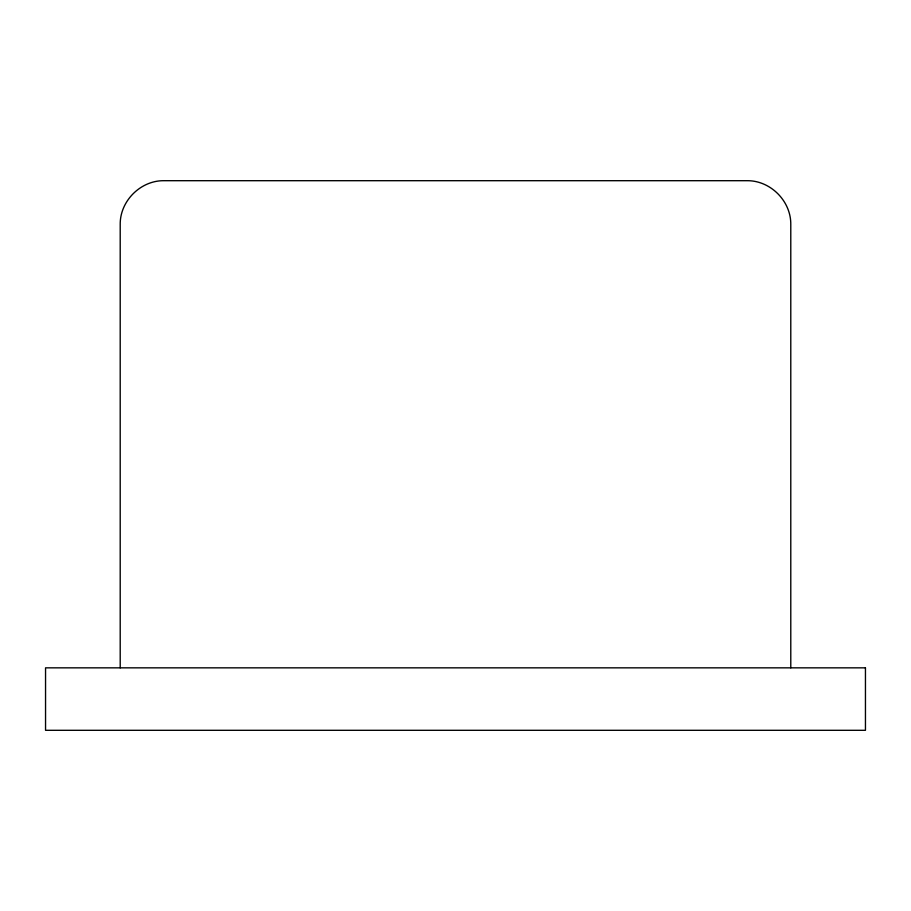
<?xml version="1.0" encoding="UTF-8"?>
<svg xmlns="http://www.w3.org/2000/svg" width="911" height="911" viewBox="0 0 911 911"><rect width="100%" height="100%" fill="white"/><g stroke="black" fill="none" stroke-linecap="round" stroke-linejoin="round"><path stroke-width="1.37" d="M790.782 667.843L790.782 224.425C791.055 201.035 770.455 180.435 747.066 180.697L163.934 180.697C140.545 180.435 119.945 201.035 120.206 224.425L120.206 667.843M865.45 667.843L45.55 667.843L45.55 730.303L865.45 730.303L865.45 667.843"/></g></svg>
